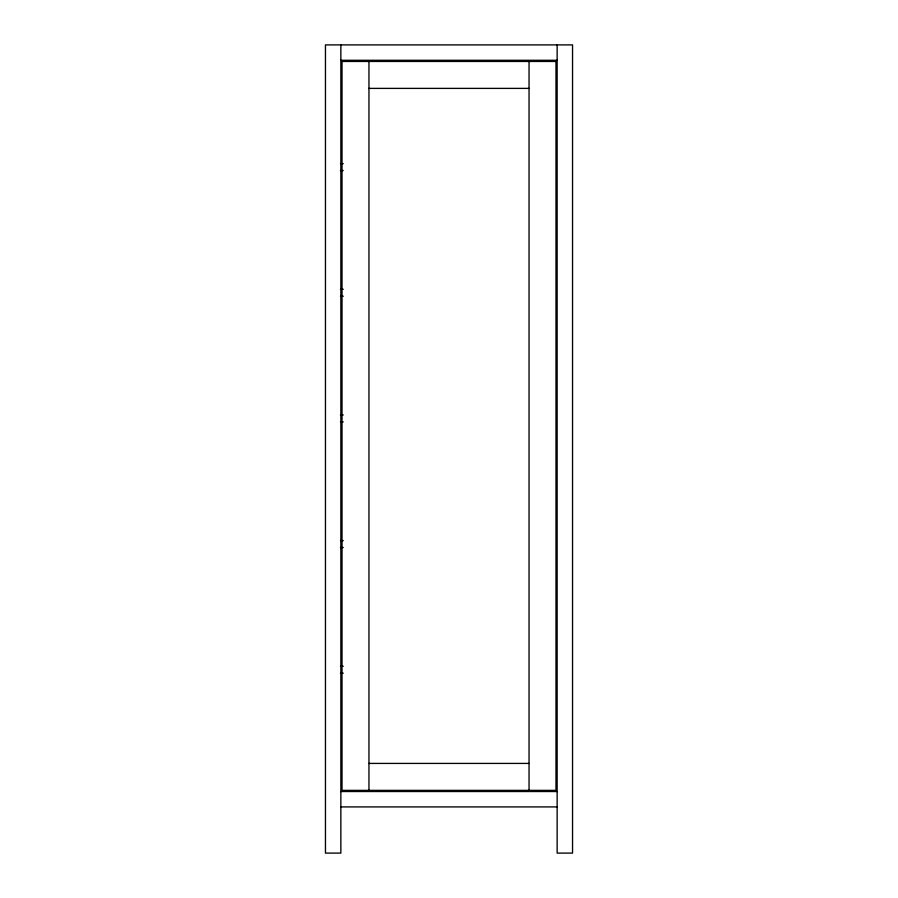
<?xml version="1.0" encoding="UTF-8"?>
<svg xmlns="http://www.w3.org/2000/svg" width="898" height="898" viewBox="0 0 898 898"><rect width="100%" height="100%" fill="white"/><g stroke="black" fill="none" stroke-linecap="round" stroke-linejoin="round"><path stroke-width="1.35" d="M340.858 60.289L557.142 60.289M368.955 88.386L529.045 88.386M340.465 163.627L343.272 163.627M340.465 170.553L343.272 170.553M340.465 289.279L343.272 289.279M340.465 296.217L343.272 296.217M340.465 414.943L343.272 414.943M340.465 421.869L343.272 421.869M340.465 540.596L343.272 540.596M340.465 547.522L343.272 547.522M340.465 666.249L343.272 666.249M340.465 673.174L343.272 673.174M368.955 763.423L529.045 763.423M340.858 791.52L557.142 791.52M340.858 806.92L557.142 806.92M557.142 44.9L557.142 853.1L572.542 853.1L572.542 44.9L325.458 44.9L325.458 853.1L340.858 853.1L340.858 44.9M529.045 61.446L529.045 790.363M368.955 61.446L368.955 790.363M555.985 61.446L342.015 61.446L342.015 790.363L555.985 790.363L555.985 61.446"/></g></svg>
